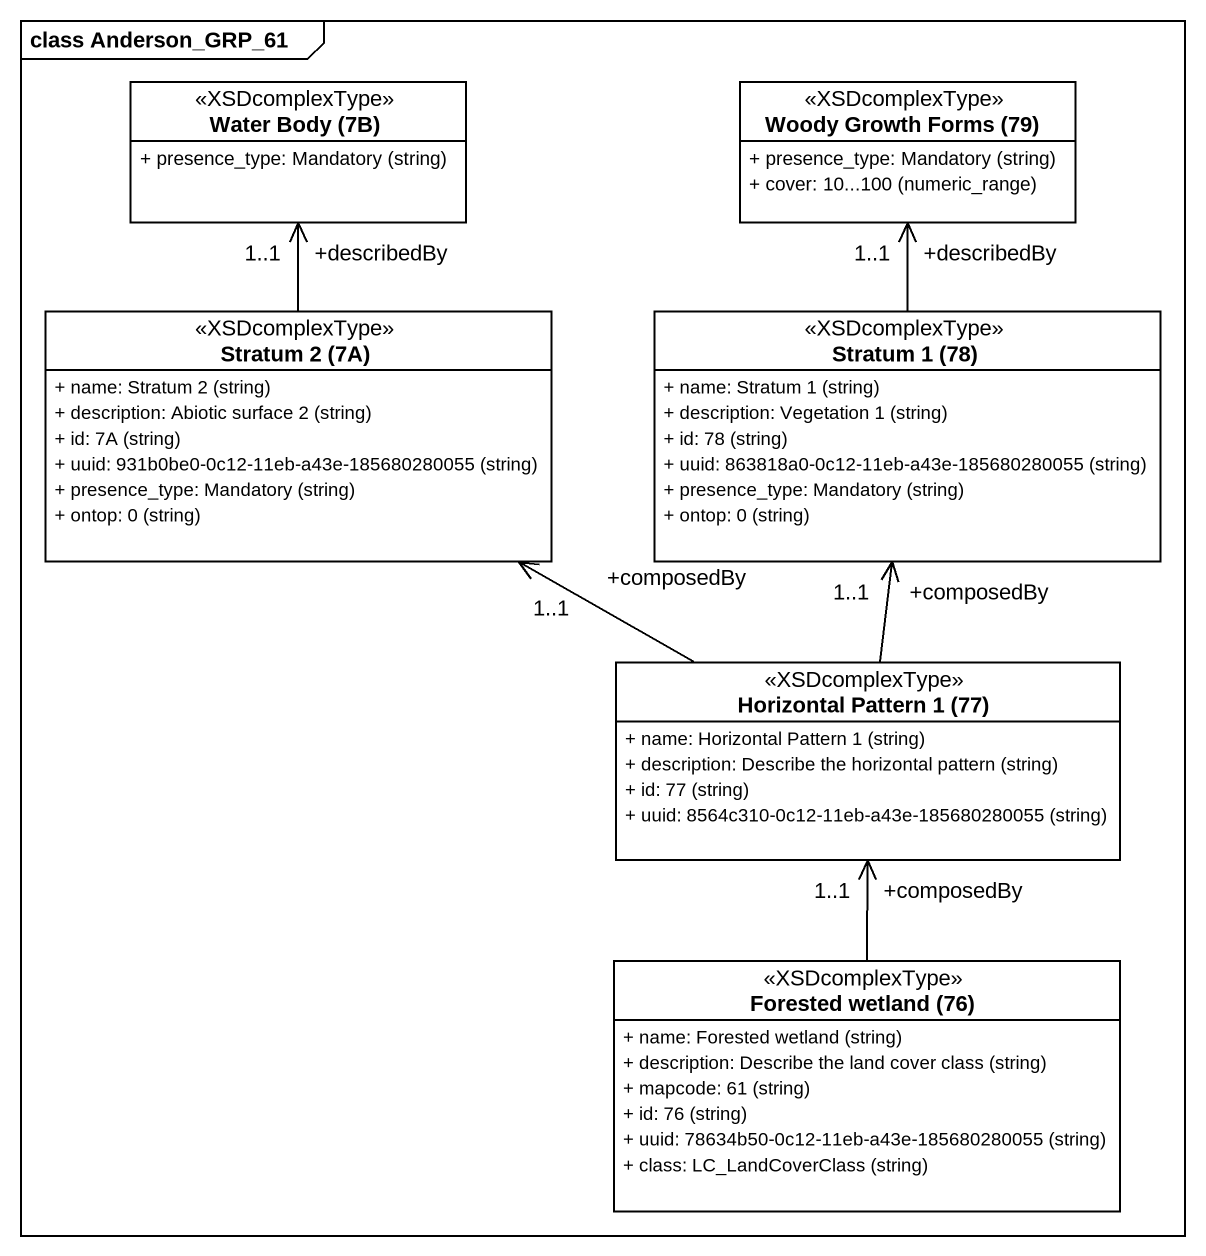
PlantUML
@startuml
mainframe class Anderson_GRP_61
hide circle
hide empty members
skinparam classAttributeIconSize 0
class "Water Body (7B)" as Water_Body_7B <<XSDcomplexType>> {
  {field} + presence_type: Mandatory (string)
}
class "Woody Growth Forms (79)" as Woody_Growth_Forms_79 <<XSDcomplexType>> {
  {field} + presence_type: Mandatory (string)
  {field} + cover: 10...100 (numeric_range)
}
class "Stratum 2 (7A)" as Stratum_2_7A <<XSDcomplexType>> {
  {field} + name: Stratum 2 (string)
  {field} + description: Abiotic surface 2 (string)
  {field} + id: 7A (string)
  {field} + uuid: 931b0be0-0c12-11eb-a43e-185680280055 (string)
  {field} + presence_type: Mandatory (string)
  {field} + ontop: 0 (string)
}
class "Stratum 1 (78)" as Stratum_1_78 <<XSDcomplexType>> {
  {field} + name: Stratum 1 (string)
  {field} + description: Vegetation 1 (string)
  {field} + id: 78 (string)
  {field} + uuid: 863818a0-0c12-11eb-a43e-185680280055 (string)
  {field} + presence_type: Mandatory (string)
  {field} + ontop: 0 (string)
}
class "Horizontal Pattern 1 (77)" as Horizontal_Pattern_1_77 <<XSDcomplexType>> {
  {field} + name: Horizontal Pattern 1 (string)
  {field} + description: Describe the horizontal pattern (string)
  {field} + id: 77 (string)
  {field} + uuid: 8564c310-0c12-11eb-a43e-185680280055 (string)
}
class "Forested wetland (76)" as Forested_wetland_76 <<XSDcomplexType>> {
  {field} + name: Forested wetland (string)
  {field} + description: Describe the land cover class (string)
  {field} + mapcode: 61 (string)
  {field} + id: 76 (string)
  {field} + uuid: 78634b50-0c12-11eb-a43e-185680280055 (string)
  {field} + class: LC_LandCoverClass (string)
}
Stratum_2_7A -up-> "+describedBy\n1..1" Water_Body_7B
Stratum_1_78 -up-> "+describedBy\n1..1" Woody_Growth_Forms_79
Horizontal_Pattern_1_77 -left-> "+composedBy\n1..1" Stratum_2_7A
Horizontal_Pattern_1_77 -up-> "+composedBy\n1..1" Stratum_1_78
Forested_wetland_76 -up-> "+composedBy\n1..1" Horizontal_Pattern_1_77
@enduml
